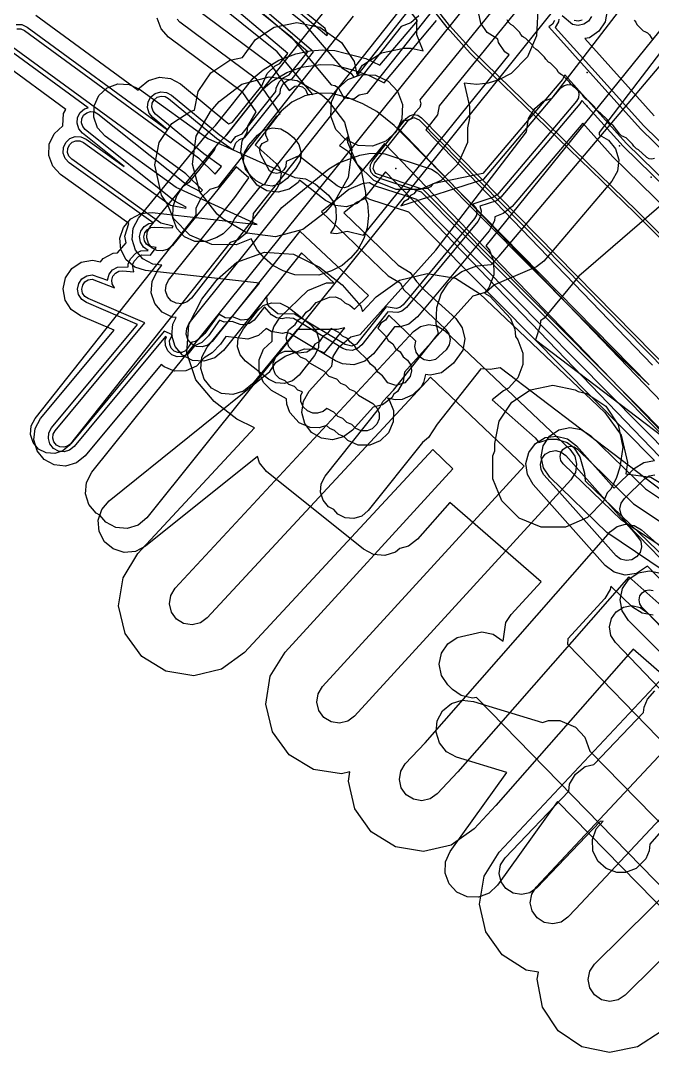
# Model space of a CAD drawing. Header units: metres. Extents: x -2677 to -840, y 169 to 1487.
# Drawn here: x -2172 to -2128.6, y 1051.2 to 1122.1 of the extents above; entities that cross this region are included whole.
import ezdxf

# ---------------------------------------------------------------- set-up
doc = ezdxf.new("R2010")
doc.units = ezdxf.units.M
for name, color, linetype in [('AI_GREENING_EXCLUSIONS', 1, 'Continuous'), ('AI_GREENING_LAWN', 82, 'Continuous'), ('AI_GREENING_REJECTED', 6, 'Continuous')]:
    doc.layers.add(name, color=color, linetype=linetype)

msp = doc.modelspace()

# ---------------------------------------------------------------- linework, layer by layer
at = {"layer": 'AI_GREENING_EXCLUSIONS'}
for points in [[(-2107.771, 1164.126), (-2106.993, 1164.059), (-2106.301, 1163.698), (-2105.176, 1162.439), (-2104.941, 1161.695), (-2105.009, 1160.917), (-2105.369, 1160.225), (-2134.017, 1124.559), (-2134.422, 1123.924), (-2134.751, 1123.647), (-2163.355, 1087.933), (-2163.952, 1087.431), (-2164.697, 1087.196), (-2165.474, 1087.264), (-2166.166, 1087.624), (-2166.579, 1088.115), (-2166.824, 1088.242), (-2167.326, 1088.84), (-2167.561, 1089.584), (-2167.493, 1090.362), (-2167.133, 1091.054), (-2109.112, 1163.39), (-2108.515, 1163.891), (-2107.771, 1164.126)], [(-2154.507, 1107.247), (-2156.442, 1107.5), (-2158.132, 1108.475), (-2158.508, 1108.804), (-2159.697, 1110.351), (-2160.204, 1112.235), (-2159.95, 1114.169), (-2158.976, 1115.859), (-2158.376, 1116.545), (-2156.829, 1117.734), (-2154.945, 1118.241), (-2153.01, 1117.987), (-2151.32, 1117.013), (-2150.944, 1116.684), (-2149.755, 1115.137), (-2149.249, 1113.253), (-2149.502, 1111.319), (-2150.476, 1109.628), (-2151.077, 1108.943), (-2152.623, 1107.754), (-2154.507, 1107.247)], [(-2145.809, 1115.356), (-2146.218, 1114.474), (-2146.917, 1113.827), (-2147.834, 1113.486), (-2148.82, 1113.525), (-2149.702, 1113.934), (-2150.349, 1114.633), (-2150.69, 1115.55), (-2150.651, 1116.536), (-2150.242, 1117.418), (-2149.543, 1118.065), (-2148.626, 1118.406), (-2147.64, 1118.367), (-2146.758, 1117.958), (-2146.111, 1117.259), (-2145.77, 1116.342), (-2145.809, 1115.356)], [(-2154.739, 1110.74), (-2155.319, 1110.816), (-2155.826, 1111.108), (-2156.203, 1111.437), (-2156.559, 1111.901), (-2156.711, 1112.466), (-2156.635, 1113.047), (-2156.343, 1113.554), (-2155.743, 1114.24), (-2155.278, 1114.596), (-2154.713, 1114.748), (-2154.133, 1114.672), (-2153.626, 1114.38), (-2153.25, 1114.051), (-2152.893, 1113.587), (-2152.741, 1113.021), (-2152.817, 1112.441), (-2153.109, 1111.934), (-2153.71, 1111.248), (-2154.174, 1110.892), (-2154.739, 1110.74)], [(-2151.558, 1099.608), (-2151.83, 1099.076), (-2152.888, 1097.724), (-2153.331, 1097.342), (-2153.887, 1097.159), (-2154.471, 1097.203), (-2154.993, 1097.467), (-2156.557, 1098.691), (-2156.939, 1099.134), (-2157.122, 1099.69), (-2157.078, 1100.274), (-2156.714, 1100.925), (-2155.75, 1102.156), (-2155.343, 1102.518), (-2154.778, 1102.719), (-2154.179, 1102.683), (-2153.642, 1102.415), (-2152.079, 1101.191), (-2151.697, 1100.747), (-2151.514, 1100.192), (-2151.558, 1099.608)], [(-2133.934, 1092.167), (-2133.803, 1091.604), (-2133.894, 1091.033), (-2134.195, 1090.539), (-2149.063, 1074.292), (-2149.535, 1073.947), (-2150.104, 1073.81), (-2150.683, 1073.9), (-2151.182, 1074.205), (-2151.527, 1074.678), (-2151.665, 1075.247), (-2151.574, 1075.825), (-2151.269, 1076.324), (-2137.402, 1091.476), (-2143.848, 1097.594), (-2159.195, 1081.044), (-2159.669, 1080.701), (-2160.238, 1080.565), (-2160.816, 1080.657), (-2161.315, 1080.964), (-2161.658, 1081.438), (-2161.794, 1082.007), (-2161.702, 1082.585), (-2161.395, 1083.084), (-2145.016, 1100.747), (-2144.538, 1101.092), (-2143.964, 1101.226), (-2143.383, 1101.129), (-2142.884, 1100.815), (-2134.269, 1092.639), (-2133.934, 1092.167)], [(-2151.151, 1098.019), (-2150.84, 1097.66), (-2150.313, 1097.473), (-2150.031, 1097.195), (-2149.692, 1097.053), (-2149.41, 1096.775), (-2149.071, 1096.633), (-2148.789, 1096.355), (-2147.821, 1095.787), (-2147.534, 1095.494), (-2147.384, 1095.125), (-2147.386, 1094.735), (-2147.537, 1094.375), (-2147.849, 1094.052), (-2148.21, 1093.904), (-2148.612, 1093.908), (-2148.971, 1094.059), (-2149.252, 1094.335), (-2149.599, 1094.48), (-2149.882, 1094.759), (-2150.22, 1094.901), (-2150.503, 1095.179), (-2150.976, 1095.451), (-2151.23, 1095.236), (-2151.612, 1095.112), (-2151.947, 1095.128), (-2152.308, 1095.279), (-2152.591, 1095.558), (-2152.751, 1095.931), (-2152.754, 1096.343), (-2152.658, 1096.579), (-2152.958, 1096.708), (-2153.2, 1096.948), (-2153.578, 1097.102), (-2153.832, 1097.351), (-2154.223, 1097.514), (-2154.493, 1097.784), (-2154.65, 1098.146), (-2154.657, 1098.559), (-2154.493, 1098.959), (-2154.23, 1099.224), (-2153.868, 1099.383), (-2153.438, 1099.392), (-2153.061, 1099.238), (-2152.807, 1098.989), (-2152.429, 1098.834), (-2152.174, 1098.585), (-2151.151, 1098.019)], [(-2133.709, 1096.601), (-2133.106, 1096.482), (-2131.809, 1095.614), (-2130.941, 1094.317), (-2130.637, 1092.786), (-2130.844, 1091.415), (-2131.07, 1090.69), (-2131.463, 1089.9), (-2131.712, 1089.633), (-2131.941, 1089.084), (-2133.064, 1087.94), (-2134.573, 1087.293), (-2136.234, 1087.277), (-2137.756, 1087.897), (-2138.943, 1089.084), (-2139.563, 1090.606), (-2139.563, 1092.19), (-2139.439, 1092.526), (-2139.439, 1093.039), (-2139.135, 1094.57), (-2138.267, 1095.867), (-2136.97, 1096.735), (-2135.439, 1097.039), (-2133.908, 1096.735), (-2133.709, 1096.601)], [(-2129.448, 1085.548), (-2129.683, 1085.237), (-2130.019, 1085.039), (-2130.406, 1084.986), (-2130.783, 1085.084), (-2131.095, 1085.319), (-2134.976, 1089.681), (-2136.049, 1090.886), (-2136.246, 1091.222), (-2136.3, 1091.609), (-2136.202, 1091.987), (-2135.967, 1092.298), (-2135.63, 1092.495), (-2135.244, 1092.549), (-2134.866, 1092.451), (-2134.555, 1092.216), (-2129.847, 1086.926), (-2129.403, 1086.312), (-2129.349, 1085.926), (-2129.448, 1085.548)]]:
    msp.add_lwpolyline(points, close=True, dxfattribs=at)
for points in [[(-2127.615, 1146.038), (-2154.706, 1111.804), (-2155.27, 1110.874), (-2155.575, 1110.675), (-2157.311, 1108.518), (-2157.542, 1107.999), (-2158.108, 1107.461), (-2158.531, 1107.194), (-2159.26, 1106.915), (-2160.04, 1106.935), (-2160.753, 1107.252), (-2161.29, 1107.818), (-2161.57, 1108.547), (-2161.549, 1109.327), (-2161.281, 1110.077), (-2160.861, 1110.735), (-2160.403, 1111.056), (-2159.776, 1111.818), (-2158.7, 1113.202), (-2158.598, 1113.49), (-2157.92, 1114.188), (-2129.979, 1149.496)], [(-2127.615, 1146.038), (-2154.706, 1111.804), (-2155.27, 1110.874), (-2155.575, 1110.675), (-2157.311, 1108.518), (-2157.542, 1107.999), (-2158.108, 1107.461), (-2158.531, 1107.194), (-2159.26, 1106.915), (-2160.04, 1106.935), (-2160.753, 1107.252), (-2161.29, 1107.818), (-2161.57, 1108.547), (-2161.549, 1109.327), (-2161.281, 1110.077), (-2160.861, 1110.735), (-2160.403, 1111.056), (-2159.776, 1111.818), (-2158.7, 1113.202), (-2158.598, 1113.49), (-2157.92, 1114.188), (-2129.979, 1149.496)], [(-2127.968, 1089.812), (-2139.058, 1098.234), (-2139.741, 1098.125), (-2140.379, 1098.159), (-2143.395, 1094.368), (-2143.993, 1093.446), (-2144.409, 1093.094), (-2148.123, 1088.426), (-2148.569, 1088.048), (-2149.127, 1087.87), (-2149.71, 1087.918), (-2150.23, 1088.186), (-2150.494, 1088.498), (-2150.856, 1088.684), (-2151.235, 1089.131), (-2151.413, 1089.689), (-2151.364, 1090.272), (-2151.096, 1090.792), (-2147.337, 1095.5), (-2147.115, 1095.931), (-2146.394, 1096.702), (-2143.298, 1100.592), (-2143.456, 1101.286), (-2143.422, 1102.395), (-2143.108, 1103.334), (-2142.633, 1104.051), (-2142.259, 1104.442), (-2141.69, 1104.853), (-2140.657, 1105.258), (-2139.677, 1105.338), (-2139.119, 1105.92), (-2103.158, 1148.522)], [(-2126.04, 1139.518), (-2144.582, 1116.674), (-2144.525, 1116.398), (-2144.579, 1116.13), (-2144.926, 1115.774), (-2145.011, 1115.557), (-2145.2, 1115.36), (-2145.45, 1115.25), (-2145.739, 1115.25), (-2146.128, 1114.77), (-2123.856, 1091.613)], [(-2125.518, 1138.098), (-2143.254, 1116.248), (-2143.379, 1115.629), (-2144.161, 1114.601), (-2128.59, 1098.411)], [(-2121.091, 1129.078), (-2132.247, 1114.43), (-2132.258, 1114.259), (-2131.614, 1113.903), (-2131.128, 1113.292), (-2130.912, 1112.542), (-2131, 1111.767), (-2131.378, 1111.084), (-2136.052, 1105.565), (-2136.565, 1105.186), (-2139.452, 1103.948), (-2140.016, 1103.451), (-2140.948, 1103.173), (-2145.64, 1097.931), (-2145.732, 1097.279), (-2146.127, 1096.606), (-2146.371, 1096.422), (-2146.516, 1096.175), (-2147.138, 1095.704), (-2147.786, 1095.534), (-2149.2, 1093.955), (-2149.824, 1093.486), (-2150.58, 1093.292), (-2151.352, 1093.402), (-2152.024, 1093.799), (-2152.493, 1094.422), (-2152.687, 1095.178), (-2152.577, 1095.951), (-2152.18, 1096.623), (-2150.625, 1098.361), (-2150.625, 1098.361), (-2150.532, 1099.009), (-2150.135, 1099.681), (-2149.315, 1100.37), (-2148.679, 1100.534), (-2143.486, 1106.335), (-2137.25, 1114.477), (-2137.124, 1115.378), (-2136.682, 1116.067), (-2136.097, 1116.581), (-2135.476, 1116.793), (-2122.208, 1134.116)], [(-2120.845, 1130.419), (-2140.05, 1106.639), (-2139.798, 1106.324), (-2139.511, 1105.596), (-2139.487, 1104.643), (-2139.833, 1103.735), (-2140.147, 1103.375), (-2139.76, 1103.173), (-2138.348, 1101.63), (-2138.046, 1100.907), (-2138.007, 1100.387), (-2137.84, 1100.169), (-2137.499, 1099.252), (-2137.499, 1098.46), (-2137.84, 1097.543), (-2138.487, 1096.844), (-2138.84, 1096.656), (-2139.608, 1096.034), (-2136.653, 1093.427), (-2136.408, 1093.105), (-2135.683, 1093.344), (-2135.197, 1093.344), (-2134.456, 1093.1), (-2134.026, 1092.773), (-2133.592, 1092.124), (-2133.263, 1090.994), (-2133.224, 1090.474), (-2127.63, 1085.087)], [(-2158.361, 1124.978), (-2153.455, 1121.019), (-2150.668, 1117.703), (-2150.427, 1117.663), (-2150.195, 1117.519), (-2149.817, 1116.812), (-2149.112, 1116.74), (-2148.763, 1117.021), (-2148.186, 1117.132), (-2140.974, 1126.284)], [(-2157.544, 1125.99), (-2152.639, 1122.03), (-2149.944, 1118.865), (-2149.306, 1118.467), (-2149.143, 1118.239), (-2148.922, 1118.299), (-2143.345, 1125.375)], [(-2157.022, 1126.247), (-2150.983, 1121.091), (-2150.938, 1121.129), (-2151.087, 1121.576), (-2156.985, 1126.337)], [(-2172.321, 1121.853), (-2171.931, 1121.836), (-2171.578, 1121.672), (-2161.923, 1114.615), (-2162.939, 1115.456), (-2163.185, 1115.759), (-2163.296, 1116.133), (-2163.256, 1116.521), (-2163.071, 1116.864), (-2162.768, 1117.111), (-2162.394, 1117.222), (-2162.006, 1117.182), (-2161.663, 1116.996), (-2158.381, 1114.277), (-2157.577, 1113.712), (-2157.219, 1114.142), (-2156.798, 1114.338), (-2154.473, 1117.23), (-2154.453, 1117.468), (-2154.249, 1117.908), (-2153.978, 1118.178), (-2153.557, 1118.375), (-2152.272, 1119.978), (-2158.123, 1124.951)], [(-2172.275, 1121.556), (-2172.002, 1121.545), (-2171.755, 1121.43), (-2159.79, 1112.684), (-2158.645, 1111.562), (-2158.223, 1112.088), (-2159.435, 1112.943), (-2162.747, 1115.687), (-2162.92, 1115.899), (-2162.998, 1116.161), (-2162.97, 1116.433), (-2162.84, 1116.673), (-2162.628, 1116.845), (-2162.366, 1116.923), (-2162.094, 1116.895), (-2161.854, 1116.765), (-2158.563, 1114.038), (-2157.42, 1113.234), (-2157.241, 1113.704), (-2156.972, 1113.947), (-2156.605, 1114.072), (-2154.179, 1117.092), (-2154.159, 1117.408), (-2154, 1117.74), (-2153.731, 1117.983), (-2153.364, 1118.109), (-2151.887, 1119.979), (-2157.929, 1125.18)], [(-2170.988, 1122.479), (-2163.936, 1117.325), (-2163.841, 1117.503), (-2163.235, 1117.995), (-2162.487, 1118.218), (-2161.711, 1118.138), (-2161.025, 1117.766), (-2157.773, 1115.072), (-2157.702, 1115.022), (-2157.448, 1115.13), (-2155.441, 1117.629), (-2155.078, 1118.467), (-2154.537, 1119.007), (-2154.207, 1119.166), (-2153.661, 1119.846), (-2158.771, 1124.19)], [(-2160.235, 1123.141), (-2154.87, 1119.138), (-2153.568, 1117.309), (-2153.186, 1117.607), (-2152.915, 1117.633), (-2152.654, 1117.552), (-2152.443, 1117.378), (-2152.309, 1117.068), (-2151.929, 1117.029), (-2154.388, 1119.972), (-2159.24, 1123.889)], [(-2126.796, 1123.747), (-2089.956, 1086.876), (-2089.341, 1085.706), (-2088.959, 1084.475), (-2088.794, 1083.319), (-2088.796, 1082.261), (-2088.965, 1081.11), (-2089.305, 1079.993), (-2089.816, 1078.928), (-2090.497, 1077.938), (-2090.783, 1077.7), (-2091.81, 1077.245), (-2092.778, 1076.967), (-2093.863, 1076.81), (-2095.053, 1076.815), (-2096.132, 1076.98), (-2097.182, 1077.296), (-2098.098, 1077.715), (-2099.159, 1078.409), (-2129.789, 1108.869), (-2141.112, 1119.887), (-2142.71, 1121.651), (-2144.521, 1123.985)], [(-2126.938, 1123.606), (-2090.097, 1086.735), (-2089.521, 1085.618), (-2089.157, 1084.446), (-2089, 1083.394), (-2088.996, 1082.261), (-2089.179, 1081.067), (-2089.524, 1079.982), (-2089.996, 1079.016), (-2090.661, 1078.052), (-2090.865, 1077.882), (-2091.865, 1077.437), (-2092.833, 1077.159), (-2093.891, 1077.008), (-2095.024, 1077.013), (-2096.075, 1077.171), (-2097.099, 1077.478), (-2098.015, 1077.897), (-2099.018, 1078.551), (-2129.648, 1109.012), (-2140.973, 1120.031), (-2142.552, 1121.774), (-2144.429, 1124.219)], [(-2127.595, 1083.221), (-2128.933, 1084.602), (-2129.691, 1084.095), (-2130.464, 1083.987), (-2131.219, 1084.184), (-2131.842, 1084.654), (-2136.796, 1090.221), (-2137.191, 1090.894), (-2137.298, 1091.667), (-2137.102, 1092.422), (-2136.631, 1093.045), (-2135.958, 1093.44), (-2135.185, 1093.547), (-2134.43, 1093.351), (-2133.808, 1092.88), (-2131.218, 1089.97), (-2129.844, 1091.31), (-2129.19, 1091.736), (-2128.447, 1091.874), (-2145.338, 1108.932), (-2148.015, 1109.808), (-2148.231, 1109.929), (-2148.939, 1109.615), (-2149.811, 1108.904), (-2146.069, 1105.301), (-2145.256, 1104.804), (-2144.812, 1104.176), (-2144.253, 1103.577), (-2142.119, 1101.62), (-2141.669, 1100.983), (-2141.497, 1100.222), (-2141.629, 1099.453), (-2142.267, 1098.56), (-2143.103, 1097.9), (-2143.864, 1097.728), (-2144.187, 1097.783), (-2144.334, 1097.221), (-2144.493, 1096.938), (-2145.054, 1096.377), (-2145.792, 1096.071), (-2146.273, 1096.034), (-2146.815, 1096.164), (-2146.699, 1096.045), (-2146.402, 1095.314), (-2146.406, 1094.534), (-2146.743, 1093.766), (-2147.298, 1093.217), (-2148.021, 1092.922), (-2148.812, 1092.928), (-2149.532, 1093.231), (-2149.812, 1093.506), (-2150.158, 1093.651), (-2150.441, 1093.93), (-2150.779, 1094.071), (-2150.993, 1094.281), (-2151.499, 1094.119), (-2152.129, 1094.144), (-2152.867, 1094.45), (-2153.52, 1095.16), (-2153.731, 1095.733), (-2153.745, 1096.106), (-2154.782, 1096.685), (-2155.322, 1097.225), (-2155.627, 1097.93), (-2155.633, 1098.783), (-2155.322, 1099.518), (-2154.739, 1100.08), (-2154.738, 1100.67), (-2154.617, 1101.065), (-2154.182, 1101.713), (-2152.277, 1103.557), (-2151.003, 1104.085), (-2150.497, 1104.092), (-2152.707, 1106.154), (-2158.085, 1099.426), (-2158.682, 1098.923), (-2159.425, 1098.687), (-2160.203, 1098.754), (-2160.896, 1099.113), (-2161.399, 1099.709), (-2161.635, 1100.453), (-2161.568, 1101.231), (-2161.327, 1101.696), (-2161.606, 1101.718), (-2162.301, 1102.072), (-2162.808, 1102.665), (-2163.049, 1103.407), (-2162.988, 1104.185), (-2162.634, 1104.881), (-2162.306, 1105.296), (-2162.939, 1105.357), (-2163.628, 1105.724), (-2164.124, 1106.326), (-2164.352, 1107.072), (-2164.277, 1107.849), (-2163.911, 1108.538), (-2159.123, 1114.397), (-2158.626, 1114.904), (-2156.029, 1118.157), (-2155.346, 1118.737), (-2154.268, 1119.393), (-2153.1, 1119.841), (-2152.129, 1120.041), (-2151.246, 1120.108), (-2150.421, 1120.067), (-2148.298, 1119.503), (-2147.325, 1119.056), (-2144.75, 1122.108), (-2145.589, 1123.242)], [(-2136.445, 1123.268), (-2136.571, 1121.059), (-2137.175, 1119.614), (-2138.298, 1118.47), (-2139.145, 1118.037), (-2139.884, 1117.807), (-2140.676, 1117.733), (-2141.528, 1117.819), (-2141.17, 1116.209), (-2141.17, 1115.403), (-2141.301, 1114.744), (-2141.317, 1113.742), (-2141.964, 1112.233), (-2143.108, 1111.11), (-2144.553, 1110.506), (-2146.214, 1110.49), (-2147.736, 1111.11), (-2148.88, 1112.233), (-2149.527, 1113.742), (-2149.543, 1114.115), (-2150.106, 1113.534), (-2149.481, 1113.117), (-2148.614, 1111.819), (-2148.309, 1110.288), (-2148.309, 1109.862), (-2148.189, 1109.533), (-2148.115, 1108.721), (-2148.204, 1107.872), (-2148.437, 1107.131), (-2148.851, 1106.364), (-2149.352, 1105.773), (-2149.932, 1105.283), (-2150.65, 1104.906), (-2151.518, 1104.62), (-2153.179, 1104.636), (-2153.973, 1104.906), (-2154.687, 1105.283), (-2155.271, 1105.773), (-2155.767, 1106.364), (-2156.169, 1107.117), (-2157.218, 1106.695), (-2158.879, 1106.711), (-2160.388, 1107.358), (-2161.511, 1108.502), (-2161.93, 1109.504), (-2162.333, 1110.106), (-2162.794, 1112.202), (-2162.49, 1113.733), (-2161.622, 1115.03), (-2160.325, 1115.898), (-2160.074, 1115.947), (-2159.818, 1117.237), (-2158.95, 1118.534), (-2158.95, 1118.534), (-2157.653, 1119.402), (-2156.773, 1119.576), (-2155.884, 1120.807), (-2154.587, 1121.675), (-2153.044, 1121.982), (-2151.462, 1121.675), (-2149.965, 1120.607), (-2149.097, 1119.31), (-2148.924, 1118.438), (-2148.52, 1119.042), (-2147.223, 1119.91), (-2145.692, 1120.214), (-2145.17, 1120.209), (-2144.358, 1120.048), (-2144.797, 1121.136), (-2144.797, 1122.148)], [(-2144.659, 1122.442), (-2145.207, 1121.955), (-2145.872, 1121.704), (-2156.047, 1108.854), (-2156.083, 1108.238), (-2156.542, 1107.474), (-2157.072, 1107.035), (-2157.63, 1106.855), (-2168.679, 1092.9), (-2169.125, 1092.521), (-2169.682, 1092.341), (-2170.265, 1092.388), (-2170.786, 1092.655), (-2171.165, 1093.101), (-2171.345, 1093.658), (-2171.298, 1094.241), (-2171.298, 1094.241), (-2171.031, 1094.762), (-2159.968, 1108.735), (-2159.95, 1109.212), (-2159.606, 1109.935), (-2158.987, 1110.532), (-2158.404, 1110.709), (-2149.131, 1122.422)], [(-2126.538, 1061.059), (-2140.679, 1075.579), (-2140.973, 1075.53), (-2141.735, 1075.698), (-2142.345, 1076.116), (-2142.667, 1076.438), (-2143.101, 1077.087), (-2143.253, 1077.852), (-2143.1, 1078.618), (-2142.666, 1079.266), (-2142.017, 1079.7), (-2140.313, 1080.096), (-2139.534, 1079.927), (-2138.866, 1079.45), (-2138.669, 1080.727), (-2138.306, 1081.285), (-2136.242, 1083.529), (-2142.527, 1088.988), (-2144.741, 1086.448), (-2145.359, 1085.971), (-2145.962, 1085.807), (-2146.252, 1085.564), (-2146.997, 1085.331), (-2147.774, 1085.4), (-2148.466, 1085.761), (-2155.111, 1091.111), (-2155.61, 1091.707), (-2155.751, 1092.153), (-2163.442, 1085.978), (-2164.134, 1085.617), (-2164.912, 1085.549), (-2165.656, 1085.783), (-2166.254, 1086.285), (-2166.614, 1086.977), (-2166.682, 1087.754), (-2166.448, 1088.499), (-2165.946, 1089.097), (-2154.884, 1097.979), (-2154.475, 1098.609), (-2153.831, 1099.051), (-2152.507, 1099.556), (-2151.727, 1099.529), (-2151.133, 1099.26), (-2149.742, 1100.993), (-2150.274, 1100.882), (-2153.024, 1100.884), (-2156.093, 1097.129), (-2156.696, 1096.633), (-2157.442, 1096.405), (-2158.219, 1096.48), (-2158.908, 1096.846), (-2159.404, 1097.449), (-2159.632, 1098.195), (-2159.557, 1098.972), (-2159.19, 1099.661), (-2155.599, 1104.055), (-2163.43, 1104.934), (-2164.174, 1105.17), (-2164.77, 1105.674), (-2165.129, 1106.367), (-2165.194, 1107.144), (-2164.958, 1107.888), (-2164.455, 1108.484), (-2163.761, 1108.843), (-2162.984, 1108.909), (-2155.769, 1108.099), (-2161.334, 1110.639), (-2166.201, 1114.167), (-2166.731, 1114.74), (-2167.002, 1115.471), (-2166.972, 1116.251), (-2166.646, 1116.96), (-2166.074, 1117.491), (-2165.342, 1117.761), (-2164.562, 1117.732), (-2163.853, 1117.406), (-2159.154, 1113.999), (-2153.184, 1111.324), (-2152.436, 1111.246), (-2151.75, 1110.875), (-2150.853, 1110.112), (-2150.539, 1109.673), (-2150.366, 1109.219), (-2150.33, 1108.44), (-2150.482, 1107.921), (-2150.729, 1107.533), (-2150.306, 1107.486), (-2149.57, 1107.64), (-2148.466, 1107.359), (-2138.447, 1119.766), (-2138.742, 1119.963), (-2139.176, 1120.612), (-2139.22, 1120.836), (-2139.957, 1121.287), (-2140.39, 1121.936), (-2140.542, 1122.701)], [(-2132.778, 1122.408), (-2132.991, 1122.081), (-2133.313, 1121.86), (-2133.702, 1121.779), (-2134.085, 1121.851), (-2134.793, 1122.436)], [(-2131.707, 1122.803), (-2131.85, 1122.036), (-2132.276, 1121.382), (-2132.92, 1120.941), (-2133.234, 1120.874), (-2128.466, 1115.576)], [(-2125.016, 1089.83), (-2144.798, 1109.807), (-2147.704, 1110.758), (-2148.044, 1110.95), (-2148.058, 1110.967), (-2148.536, 1110.894), (-2149.458, 1110.492), (-2151.349, 1108.958), (-2146.757, 1104.575), (-2145.945, 1104.079), (-2145.685, 1103.61), (-2142.808, 1100.895), (-2142.582, 1100.576), (-2142.496, 1100.196), (-2142.562, 1099.811), (-2142.771, 1099.481), (-2143.51, 1098.813), (-2143.89, 1098.727), (-2144.275, 1098.793), (-2144.605, 1099.002), (-2144.83, 1099.32), (-2144.916, 1099.701), (-2144.851, 1100.077), (-2146.723, 1101.853), (-2146.953, 1101.512), (-2147.253, 1101.3), (-2147.476, 1100.963), (-2146.952, 1100.43), (-2146.754, 1100.107), (-2146.443, 1099.879), (-2146.245, 1099.557), (-2145.934, 1099.328), (-2145.736, 1099.006), (-2145.425, 1098.777), (-2145.212, 1098.427), (-2145.149, 1098.032), (-2145.242, 1097.64), (-2145.613, 1097.206), (-2146.233, 1097.033), (-2146.775, 1097.214), (-2147.151, 1097.693), (-2147.468, 1097.931), (-2147.66, 1098.244), (-2147.977, 1098.482), (-2148.169, 1098.795), (-2148.888, 1099.468), (-2149.08, 1099.781), (-2149.397, 1100.019), (-2149.544, 1100.26), (-2149.897, 1100.407), (-2150.157, 1100.663), (-2150.668, 1100.954), (-2150.954, 1100.588), (-2151.26, 1100.385), (-2151.486, 1100.059), (-2151.791, 1099.856), (-2152.017, 1099.53), (-2152.342, 1099.314), (-2152.951, 1099.257), (-2153.312, 1099.409), (-2153.595, 1099.687), (-2153.777, 1100.278), (-2153.603, 1100.849), (-2153.156, 1101.22), (-2152.939, 1101.54), (-2152.624, 1101.749), (-2152.407, 1102.069), (-2152.093, 1102.278), (-2151.717, 1102.728), (-2150.795, 1103.107), (-2150.384, 1103.111), (-2150.006, 1102.956), (-2149.746, 1102.7), (-2149.393, 1102.558), (-2149.071, 1102.274), (-2148.106, 1103.222), (-2152.825, 1107.645), (-2158.866, 1100.05), (-2159.164, 1099.799), (-2159.536, 1099.681), (-2159.925, 1099.714), (-2160.272, 1099.894), (-2160.523, 1100.192), (-2160.641, 1100.564), (-2160.608, 1100.953), (-2160.428, 1101.299), (-2154.059, 1109.267), (-2150.833, 1111.932), (-2150.157, 1112.336), (-2148.709, 1112.873), (-2148.081, 1112.98), (-2147.318, 1112.994), (-2147.266, 1112.978), (-2146.989, 1112.944), (-2144.018, 1111.972), (-2144.018, 1111.972), (-2144.018, 1111.972), (-2143.784, 1111.895), (-2143.384, 1111.649), (-2130.61, 1098.76), (-2128.818, 1097.068), (-2138.852, 1107.284), (-2145.687, 1114.244), (-2146.355, 1114.908), (-2147.538, 1115.872), (-2148.502, 1116.399), (-2149.518, 1116.798), (-2150.616, 1117.1), (-2151.538, 1117.135), (-2152.498, 1116.932), (-2153.385, 1116.503), (-2154.109, 1115.888), (-2155.9, 1113.581), (-2154.456, 1112.289), (-2154.221, 1111.977), (-2154.124, 1111.599), (-2154.237, 1110.925), (-2154.401, 1110.572), (-2160.277, 1103.024), (-2160.574, 1102.77), (-2160.945, 1102.65), (-2161.334, 1102.68), (-2161.682, 1102.857), (-2161.935, 1103.154), (-2162.056, 1103.525), (-2162.025, 1103.914), (-2161.848, 1104.262), (-2157.307, 1109.943), (-2156.348, 1111.298), (-2157.201, 1112.061), (-2161.588, 1106.64), (-2161.889, 1106.391), (-2162.262, 1106.277), (-2162.65, 1106.315), (-2162.995, 1106.498), (-2163.243, 1106.799), (-2163.357, 1107.172), (-2163.32, 1107.561), (-2163.136, 1107.905), (-2158.349, 1113.764), (-2157.854, 1114.261), (-2155.343, 1117.429), (-2154.728, 1117.951), (-2153.718, 1118.548), (-2152.71, 1118.912), (-2151.413, 1119.101), (-2150.538, 1119.074), (-2149.206, 1118.741), (-2148.112, 1118.363), (-2147.04, 1117.844), (-2143.434, 1122.117)], [(-2125.741, 1089.678), (-2146.934, 1111.714), (-2148.286, 1110.049), (-2148.887, 1109.55), (-2149.632, 1109.32), (-2150.409, 1109.392), (-2151.073, 1109.735), (-2152.859, 1111.136), (-2152.943, 1110.99), (-2153.561, 1110.514), (-2154.314, 1110.311), (-2155.088, 1110.411), (-2155.765, 1110.8), (-2156.241, 1111.418), (-2156.685, 1112.314), (-2156.888, 1113.067), (-2156.788, 1113.841), (-2156.44, 1114.447), (-2156.409, 1114.854), (-2155.832, 1115.836), (-2156.749, 1117.172), (-2161.85, 1120.977), (-2162.372, 1121.556), (-2162.633, 1122.292)], [(-2124.525, 1090.289), (-2147.017, 1113.675), (-2149.296, 1110.868), (-2149.495, 1110.699), (-2149.755, 1110.614), (-2150.027, 1110.635), (-2150.271, 1110.758), (-2152.899, 1112.819), (-2153.769, 1112.42), (-2153.786, 1112.082), (-2153.922, 1111.845), (-2154.138, 1111.679), (-2154.402, 1111.608), (-2154.673, 1111.643), (-2154.909, 1111.779), (-2155.52, 1112.891), (-2155.591, 1113.155), (-2155.556, 1113.426), (-2155.42, 1113.663), (-2155.014, 1113.881), (-2155.178, 1114.232), (-2155.157, 1114.504), (-2155.033, 1114.748), (-2154.416, 1115.534), (-2154.177, 1115.723), (-2155.8, 1118.086), (-2161.073, 1122.019), (-2161.255, 1122.221)], [(-2135.334, 1122.114), (-2135.463, 1121.873), (-2135.709, 1121.681), (-2129.405, 1114.675), (-2101.468, 1087.382)], [(-2135.029, 1122.211), (-2135.047, 1122.027), (-2135.275, 1121.647), (-2129.188, 1114.883), (-2101.66, 1087.989)], [(-2133.431, 1122.136), (-2133.705, 1122.079), (-2133.974, 1122.129)], [(-2099.575, 1083.576), (-2130.399, 1113.689), (-2134.627, 1118.385), (-2134.769, 1118.062), (-2140.26, 1111.611), (-2143.695, 1110.887), (-2143.846, 1110.695), (-2144.085, 1110.561), (-2144.63, 1110.551), (-2144.756, 1110.5), (-2144.992, 1110.195), (-2145.218, 1110.081), (-2145.418, 1109.804), (-2145.68, 1109.662), (-2145.892, 1109.375), (-2140.176, 1111.222), (-2134.883, 1117.481), (-2134.669, 1117.651), (-2134.407, 1117.726), (-2134.135, 1117.695), (-2133.896, 1117.563), (-2133.726, 1117.349), (-2133.651, 1117.087), (-2133.682, 1116.815), (-2133.814, 1116.577), (-2139.236, 1110.165), (-2139.555, 1109.951), (-2140.948, 1109.501), (-2140.744, 1109.272), (-2140.665, 1109.01), (-2140.694, 1108.738), (-2140.823, 1108.498), (-2145.737, 1102.569), (-2145.949, 1102.397), (-2146.211, 1102.319), (-2146.906, 1102.432), (-2148.936, 1099.87), (-2149.268, 1099.739), (-2149.713, 1099.834), (-2153.206, 1101.939), (-2154.333, 1101.948), (-2154.892, 1102.403), (-2155.051, 1102.626), (-2155.103, 1103.189), (-2156.133, 1101.775), (-2156.405, 1101.558), (-2156.867, 1101.519), (-2157.465, 1101.742), (-2157.695, 1101.66), (-2157.967, 1101.672), (-2158.41, 1101.933), (-2159.36, 1100.607), (-2159.772, 1100.202), (-2160.001, 1100.053), (-2160.252, 1100.006), (-2160.692, 1099.414), (-2160.942, 1099.303), (-2161.215, 1099.297), (-2161.469, 1099.396), (-2161.667, 1099.584), (-2161.777, 1099.834), (-2161.784, 1100.107), (-2161.59, 1100.512), (-2162.149, 1100.752), (-2168.582, 1093.022), (-2168.794, 1092.85), (-2169.056, 1092.773), (-2169.328, 1092.802), (-2169.568, 1092.932), (-2169.74, 1093.144), (-2169.817, 1093.406), (-2169.788, 1093.678), (-2169.658, 1093.918), (-2163.491, 1101.328), (-2167.385, 1103), (-2167.61, 1103.155), (-2167.759, 1103.384), (-2167.809, 1103.652), (-2167.752, 1103.92), (-2167.598, 1104.145), (-2167.369, 1104.293), (-2167.1, 1104.343), (-2165.572, 1103.745), (-2165.728, 1104.006), (-2165.757, 1104.277), (-2165.68, 1104.539), (-2165.508, 1104.752), (-2165.268, 1104.882), (-2164.996, 1104.911), (-2164.25, 1104.843), (-2164.33, 1105.313), (-2164.224, 1105.565), (-2163.926, 1105.884), (-2163.68, 1106.004), (-2163.097, 1105.978), (-2162.696, 1106.516), (-2163.144, 1106.586), (-2163.366, 1106.747), (-2163.509, 1106.979), (-2163.552, 1107.249), (-2163.488, 1107.515), (-2163.328, 1107.736), (-2163.095, 1107.879), (-2162.826, 1107.922), (-2161.604, 1107.876), (-2161.529, 1107.97), (-2162.391, 1108.193), (-2168.512, 1112.589), (-2168.699, 1112.789), (-2168.795, 1113.045), (-2168.785, 1113.318), (-2168.672, 1113.566), (-2168.473, 1113.753), (-2168.217, 1113.849), (-2167.944, 1113.839), (-2167.695, 1113.726), (-2161.719, 1109.434), (-2160.66, 1109.226), (-2160.65, 1109.286), (-2161.476, 1109.731), (-2167.582, 1114.62), (-2167.758, 1114.829), (-2167.841, 1115.089), (-2167.817, 1115.361), (-2167.691, 1115.604), (-2167.482, 1115.779), (-2167.222, 1115.862), (-2166.95, 1115.838), (-2166.707, 1115.713), (-2160.654, 1110.867), (-2159.631, 1110.334), (-2159.526, 1110.464), (-2160.658, 1111.585), (-2172.581, 1120.299)], [(-2099.851, 1083.426), (-2130.609, 1113.475), (-2133.449, 1116.628), (-2133.585, 1116.383), (-2139.007, 1109.972), (-2139.312, 1109.728), (-2140.458, 1109.344), (-2140.367, 1109.038), (-2140.407, 1108.65), (-2140.592, 1108.307), (-2145.506, 1102.377), (-2145.809, 1102.131), (-2146.091, 1102.033), (-2146.775, 1102.098), (-2148.565, 1099.816), (-2148.861, 1099.562), (-2149.232, 1099.441), (-2149.621, 1099.47), (-2149.868, 1099.577), (-2153.273, 1101.629), (-2153.767, 1101.669), (-2154.054, 1101.603), (-2154.439, 1101.668), (-2154.77, 1101.875), (-2155.267, 1102.423), (-2155.964, 1101.51), (-2156.282, 1101.284), (-2156.663, 1101.197), (-2156.943, 1101.229), (-2157.476, 1101.426), (-2158.039, 1101.381), (-2158.344, 1101.524), (-2159.113, 1100.436), (-2159.563, 1099.987), (-2160.065, 1099.742), (-2160.52, 1099.168), (-2160.876, 1099.01), (-2161.267, 1099.001), (-2161.63, 1099.142), (-2161.913, 1099.412), (-2162.07, 1099.769), (-2162.079, 1100.159), (-2162.001, 1100.362), (-2162.062, 1100.388), (-2168.351, 1092.83), (-2168.655, 1092.585), (-2169.029, 1092.474), (-2169.417, 1092.515), (-2169.76, 1092.701), (-2170.005, 1093.005), (-2170.116, 1093.379), (-2170.075, 1093.767), (-2169.889, 1094.11), (-2163.979, 1101.211), (-2167.504, 1102.724), (-2167.825, 1102.945), (-2168.038, 1103.273), (-2168.109, 1103.656), (-2168.028, 1104.038), (-2167.807, 1104.359), (-2167.48, 1104.572), (-2167.096, 1104.643), (-2166.053, 1104.278), (-2165.945, 1104.679), (-2165.7, 1104.982), (-2165.357, 1105.169), (-2164.625, 1105.179), (-2164.624, 1105.373), (-2164.473, 1105.733), (-2164.107, 1106.123), (-2163.756, 1106.294), (-2163.247, 1106.308), (-2163.586, 1106.543), (-2163.79, 1106.875), (-2163.851, 1107.26), (-2163.761, 1107.64), (-2163.532, 1107.956), (-2163.2, 1108.16), (-2162.922, 1108.204), (-2168.687, 1112.346), (-2168.954, 1112.631), (-2169.091, 1112.996), (-2169.077, 1113.386), (-2168.916, 1113.741), (-2168.631, 1114.008), (-2168.266, 1114.145), (-2167.876, 1114.132), (-2167.52, 1113.97), (-2164.895, 1112.084), (-2167.77, 1114.386), (-2168.021, 1114.684), (-2168.139, 1115.056), (-2168.105, 1115.445), (-2167.926, 1115.791), (-2167.627, 1116.042), (-2167.374, 1116.122), (-2172.758, 1120.057)], [(-2100.77, 1082.926), (-2131.308, 1112.759), (-2133.389, 1115.066), (-2138.243, 1109.326), (-2138.853, 1108.84), (-2139.423, 1108.628), (-2139.451, 1108.355), (-2139.823, 1107.669), (-2144.736, 1101.739), (-2145.342, 1101.247), (-2145.907, 1101.05), (-2146.327, 1101.049), (-2147.778, 1099.199), (-2148.37, 1098.691), (-2149.112, 1098.448), (-2149.89, 1098.507), (-2150.384, 1098.72), (-2153.511, 1100.605), (-2153.766, 1100.663), (-2154.025, 1100.604), (-2154.795, 1100.733), (-2155.141, 1100.95), (-2155.678, 1100.472), (-2156.415, 1100.216), (-2157.927, 1100.394), (-2158.29, 1099.868), (-2158.865, 1099.271), (-2159.4, 1098.923), (-2159.945, 1098.35), (-2160.659, 1098.034), (-2161.439, 1098.016), (-2162.167, 1098.298), (-2162.352, 1098.476), (-2167.583, 1092.191), (-2168.189, 1091.7), (-2168.938, 1091.478), (-2169.714, 1091.56), (-2170.399, 1091.933), (-2170.89, 1092.539), (-2171.112, 1093.288), (-2171.03, 1094.064), (-2170.657, 1094.749), (-2165.604, 1100.821), (-2167.898, 1101.806), (-2168.541, 1102.247), (-2168.966, 1102.902), (-2169.109, 1103.669), (-2168.947, 1104.432), (-2168.505, 1105.076), (-2167.851, 1105.501), (-2167.083, 1105.643), (-2166.523, 1105.524), (-2166.34, 1105.751), (-2165.655, 1106.124), (-2165.359, 1106.155), (-2164.778, 1106.844), (-2164.851, 1107.298), (-2164.588, 1108.17), (-2169.271, 1111.534), (-2169.803, 1112.104), (-2170.077, 1112.834), (-2170.051, 1113.614), (-2169.728, 1114.325), (-2169.11, 1114.875), (-2169.066, 1115.723), (-2168.917, 1116.011), (-2173.348, 1119.25)], [(-2118.133, 1117.937), (-2133.66, 1104.544), (-2136.044, 1101.649), (-2136.278, 1101.462), (-2136.31, 1101.143), (-2136.634, 1100.16), (-2126.142, 1092.192)], [(-2123.007, 1088.655), (-2144.464, 1110.322), (-2147.519, 1111.329), (-2147.752, 1111.46), (-2147.919, 1111.668), (-2147.996, 1111.923), (-2147.972, 1112.189), (-2147.85, 1112.426), (-2145.528, 1115.381), (-2145.301, 1115.57), (-2145.017, 1115.648), (-2144.725, 1115.602), (-2144.479, 1115.44), (-2123.201, 1093.789)], [(-2122.793, 1088.723), (-2144.355, 1110.497), (-2147.623, 1111.612), (-2147.797, 1111.943), (-2147.693, 1112.303), (-2145.371, 1115.258), (-2145.006, 1115.448), (-2144.621, 1115.3), (-2123.359, 1093.666)], [(-2128.001, 1052.614), (-2129.628, 1051.539), (-2131.544, 1051.168), (-2133.455, 1051.558), (-2135.072, 1052.651), (-2136.147, 1054.278), (-2136.518, 1056.194), (-2136.418, 1056.685), (-2137.275, 1056.831), (-2138.927, 1057.87), (-2140.055, 1059.461), (-2140.488, 1061.363), (-2140.161, 1063.287), (-2139.122, 1064.938), (-2127.799, 1077.029), (-2129.908, 1078.904), (-2139.351, 1068.142), (-2140.85, 1066.544), (-2142.439, 1065.411), (-2144.34, 1064.973), (-2146.264, 1065.295), (-2147.918, 1066.329), (-2149.051, 1067.917), (-2149.49, 1069.818), (-2149.383, 1070.452), (-2149.96, 1070.312), (-2151.888, 1070.614), (-2153.553, 1071.63), (-2154.703, 1073.207), (-2155.162, 1075.103), (-2154.86, 1077.03), (-2153.844, 1078.696), (-2142.304, 1091.303), (-2143.689, 1092.618), (-2156.628, 1078.665), (-2158.208, 1077.52), (-2160.106, 1077.068), (-2162.032, 1077.376), (-2163.694, 1078.397), (-2164.839, 1079.977), (-2165.291, 1081.875), (-2164.983, 1083.801), (-2163.962, 1085.463), (-2155.95, 1094.104), (-2157.151, 1094.711), (-2158.714, 1095.934), (-2159.987, 1097.413), (-2160.596, 1099.267), (-2160.45, 1101.212), (-2159.57, 1102.954), (-2158.506, 1104.313), (-2157.152, 1105.514), (-2155.269, 1106.184), (-2153.274, 1106.064), (-2151.485, 1105.171), (-2149.921, 1103.947), (-2148.649, 1102.468), (-2148.53, 1102.105), (-2147.583, 1103.127), (-2145.989, 1104.277), (-2144.076, 1104.724), (-2142.138, 1104.4), (-2140.474, 1103.354), (-2131.86, 1095.177), (-2130.743, 1093.605), (-2130.305, 1091.728), (-2130.43, 1090.944), (-2128.716, 1090.71), (-2127.026, 1089.721)], [(-2127.784, 1084.25), (-2131.728, 1086.913), (-2135.637, 1090.71), (-2136.08, 1091.353), (-2136.243, 1092.116), (-2136.102, 1092.883), (-2135.678, 1093.538), (-2135.036, 1093.981), (-2134.273, 1094.145), (-2133.505, 1094.004), (-2132.85, 1093.58), (-2129.073, 1089.911), (-2126.188, 1087.992)], [(-2126.708, 1085.096), (-2130.722, 1087.764), (-2134.731, 1091.643), (-2134.886, 1091.868), (-2134.944, 1092.135), (-2134.894, 1092.403), (-2134.746, 1092.633), (-2134.521, 1092.788), (-2134.254, 1092.845), (-2133.985, 1092.795), (-2133.756, 1092.647), (-2129.893, 1088.894), (-2125.933, 1086.261)], [(-2126.51, 1083.539), (-2130.331, 1087.481), (-2130.754, 1088.163), (-2130.825, 1088.546), (-2130.744, 1088.928), (-2130.524, 1089.25), (-2129.145, 1090.595), (-2128.818, 1090.807), (-2128.435, 1090.879)], [(-2119.548, 1076.333), (-2133.866, 1061.035), (-2134.401, 1060.471), (-2134.878, 1060.132), (-2135.449, 1060.002), (-2136.026, 1060.1), (-2136.521, 1060.412), (-2136.86, 1060.889), (-2136.99, 1061.46), (-2136.891, 1062.037), (-2136.58, 1062.532), (-2122.79, 1077.26), (-2130.216, 1083.86), (-2141.981, 1070.451), (-2143.399, 1068.942), (-2143.876, 1068.603), (-2144.446, 1068.471), (-2145.024, 1068.568), (-2145.52, 1068.878), (-2145.86, 1069.354), (-2145.991, 1069.925), (-2145.895, 1070.502), (-2145.584, 1070.998), (-2144.219, 1072.449), (-2131.475, 1086.973), (-2131.009, 1087.331), (-2130.441, 1087.481), (-2129.858, 1087.402), (-2129.351, 1087.105), (-2119.647, 1078.479)], [(-2125.192, 1075.832), (-2130.241, 1080.875), (-2130.671, 1081.526), (-2130.671, 1081.526), (-2130.818, 1082.293), (-2130.661, 1083.057), (-2130.224, 1083.703), (-2129.572, 1084.133), (-2128.806, 1084.28), (-2128.041, 1084.123)], [(-2128.541, 1081.224), (-2129.309, 1081.362), (-2129.966, 1081.783), (-2131.459, 1083.221), (-2131.499, 1083.001), (-2131.867, 1082.377), (-2134.42, 1079.601), (-2134.427, 1079.227), (-2113.476, 1057.647)], [(-2124.614, 1077.026), (-2129.316, 1081.788), (-2129.316, 1081.788), (-2129.467, 1082.016), (-2129.518, 1082.285), (-2129.463, 1082.552), (-2129.31, 1082.778), (-2129.082, 1082.929), (-2128.814, 1082.98), (-2128.546, 1082.925)], [(-2128.108, 1076.193), (-2131.13, 1079.351), (-2131.444, 1079.844), (-2131.546, 1080.421), (-2131.419, 1080.992), (-2131.083, 1081.471), (-2130.59, 1081.786), (-2130.013, 1081.887), (-2129.442, 1081.761), (-2128.962, 1081.425), (-2123.975, 1076.213)], [(-2125.008, 1069.786), (-2128.78, 1065.485), (-2128.819, 1065.022), (-2129.046, 1064.48), (-2129.717, 1063.809), (-2130.453, 1063.543), (-2131.047, 1063.543), (-2131.783, 1063.809), (-2132.347, 1064.321), (-2132.681, 1065.022), (-2132.72, 1065.81), (-2132.454, 1066.546), (-2131.978, 1067.075), (-2132.193, 1067.044), (-2136.541, 1062.478), (-2137.02, 1062.141), (-2137.591, 1062.013), (-2138.167, 1062.113), (-2138.662, 1062.426), (-2138.999, 1062.904), (-2139.127, 1063.476), (-2139.027, 1064.052), (-2138.714, 1064.547), (-2134.349, 1069.129), (-2134.288, 1069.602), (-2133.879, 1070.291), (-2133.209, 1070.829), (-2132.612, 1070.953), (-2129.209, 1074.527), (-2129.169, 1074.912), (-2128.943, 1075.454), (-2128.43, 1076.018)], [(-2118.57, 1051.525), (-2135.115, 1068.422), (-2139.249, 1062.656), (-2139.818, 1062.122), (-2140.549, 1061.847), (-2141.328, 1061.873), (-2142.039, 1062.195), (-2142.573, 1062.765), (-2142.847, 1063.495), (-2142.822, 1064.275), (-2142.5, 1064.986), (-2138.603, 1070.422), (-2142.052, 1071.472), (-2142.74, 1071.841), (-2143.235, 1072.444), (-2143.461, 1073.191), (-2143.383, 1073.968), (-2143.015, 1074.656), (-2142.411, 1075.15), (-2141.664, 1075.376), (-2140.888, 1075.299), (-2140.888, 1075.299), (-2136.152, 1073.857), (-2135.749, 1073.984), (-2134.957, 1073.984), (-2133.882, 1073.536), (-2133.234, 1072.836), (-2132.893, 1071.87), (-2115.563, 1054.172)], [(-2115.985, 1069.432), (-2130.463, 1055.102), (-2130.951, 1054.779), (-2131.526, 1054.668), (-2132.099, 1054.785), (-2132.584, 1055.113), (-2132.907, 1055.601), (-2133.018, 1056.176), (-2132.901, 1056.749), (-2132.573, 1057.234), (-2117.025, 1072.624)]]:
    msp.add_lwpolyline(points, dxfattribs=at)
at = {"layer": 'AI_GREENING_LAWN'}
for points in [[(-2128.458, 1112.642), (-2128.637, 1112.591), (-2128.823, 1112.608), (-2128.989, 1112.693), (-2129.033, 1112.743), (-2129.036, 1112.739), (-2129.546, 1113.227), (-2129.688, 1113.303), (-2129.882, 1113.488), (-2129.963, 1113.626), (-2130.406, 1114.051), (-2130.511, 1114.111), (-2130.566, 1114.126), (-2130.71, 1114.192), (-2130.826, 1114.299), (-2131.298, 1114.902), (-2131.325, 1114.927), (-2131.393, 1114.96), (-2131.39, 1114.966), (-2131.499, 1115.023), (-2131.623, 1115.167), (-2131.704, 1115.311), (-2132.156, 1115.761), (-2132.3, 1115.842), (-2132.445, 1115.965), (-2132.481, 1116.033), (-2132.486, 1116.029), (-2132.581, 1116.186), (-2133.016, 1116.618), (-2133.156, 1116.697), (-2133.346, 1116.886), (-2133.425, 1117.026), (-2133.877, 1117.475), (-2134.017, 1117.554), (-2134.207, 1117.743), (-2134.286, 1117.883), (-2134.72, 1118.317), (-2134.877, 1118.41), (-2134.875, 1118.413), (-2134.925, 1118.437), (-2135.041, 1118.552), (-2135.066, 1118.602), (-2135.068, 1118.601), (-2135.162, 1118.757), (-2135.598, 1119.19), (-2135.738, 1119.268), (-2135.928, 1119.457), (-2136.007, 1119.597), (-2136.458, 1120.047), (-2136.598, 1120.125), (-2136.788, 1120.315), (-2136.867, 1120.454), (-2137.301, 1120.888), (-2137.458, 1120.982), (-2137.455, 1120.987), (-2137.523, 1121.023), (-2137.646, 1121.167), (-2137.728, 1121.311), (-2138.179, 1121.761), (-2138.319, 1121.84), (-2138.509, 1122.029), (-2138.588, 1122.168)], [(-2129.86, 1122.142), (-2129.737, 1121.998), (-2129.656, 1121.854), (-2129.222, 1121.42), (-2129.119, 1121.358), (-2129.081, 1121.346), (-2128.926, 1121.268), (-2128.806, 1121.142), (-2128.569, 1120.779)]]:
    msp.add_lwpolyline(points, dxfattribs=at)
at = {"layer": 'AI_GREENING_REJECTED'}
for p in [(-2133.09, 1118.54), (-2133.09, 1116.23), (-2130.86, 1113.5), (-2146.24, 1111.95), (-2128.68, 1111.36), (-2135.99, 1102.04)]:
    msp.add_point(p, dxfattribs=at)

doc.saveas('drawing.dxf')
